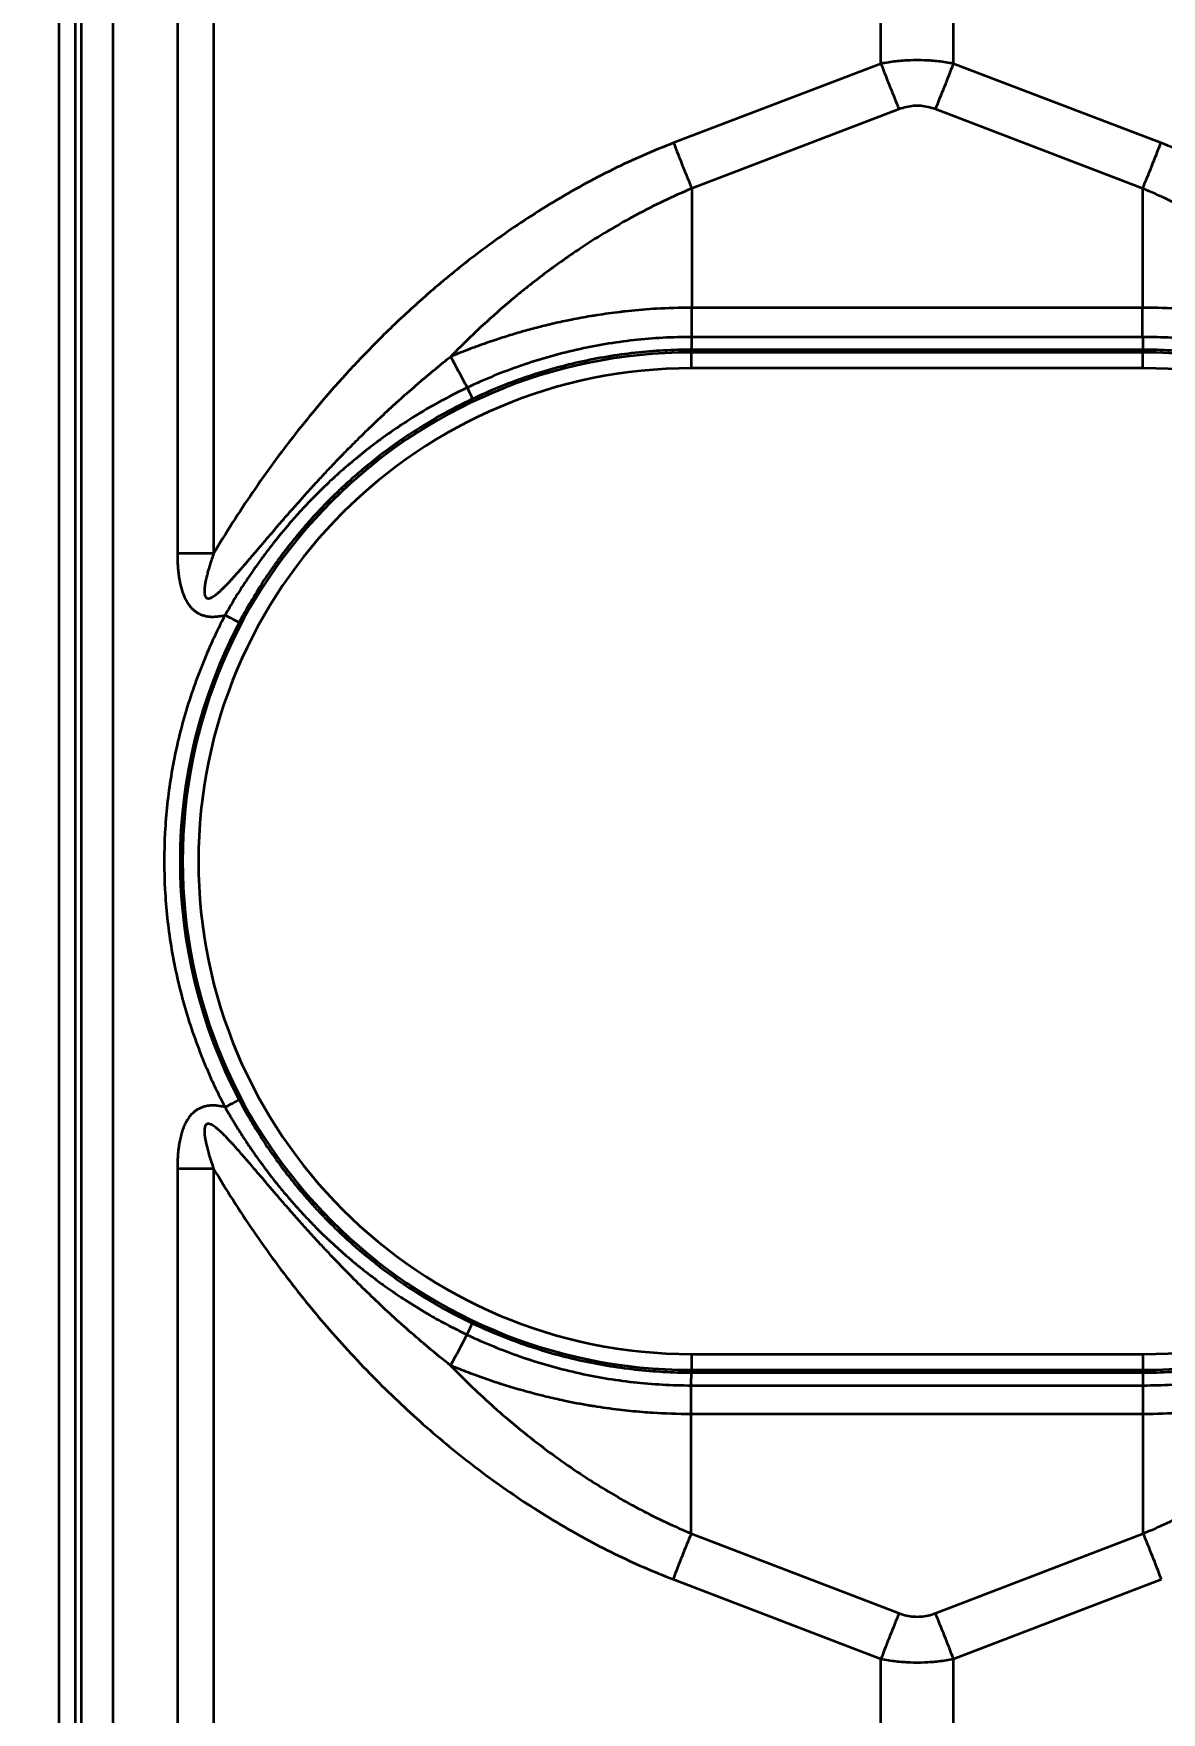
# Model space of a CAD drawing. Header units: millimetres. Extents: x 68 to 2000, y 100 to 2870.
# Drawn here: x 721.6 to 757.1, y 2401.9 to 2454.7 of the extents above; entities that cross this region are included whole.
import ezdxf

# ---------------------------------------------------------------- set-up
doc = ezdxf.new("R2010")
doc.units = ezdxf.units.MM
doc.header["$LTSCALE"] = 10
doc.layers.add('Bemaßung (ISO)', color=7, linetype='Continuous', lineweight=25)
doc.layers.add('Sichtbar schmal (ISO)', color=7, linetype='Continuous', lineweight=35)
doc.styles.add('Notiztext (DIN)', font='verdana.ttf')
doc.dimstyles.new('Standard (DIN)', dxfattribs={"dimscale": 10, "dimtxt": 2.5, "dimasz": 2.5, "dimexe": 2, "dimexo": 4, "dimgap": 0.5, "dimtad": 1, "dimdec": 1, "dimrnd": 1e-08, "dimtxsty": 'Notiztext (DIN)', "dimcen": 0.09, "dimclrd": 256, "dimclre": 256, "dimclrt": 256, "dimadec": 0, "dimazin": 2, "dimtfac": 1, "dimtmove": 0, "dimatfit": 3, "dimfxl": 0, "dimtolj": 1, "dimtzin": 0, "dimlwd": -1, "dimlwe": -1, "dimarcsym": 0})

# ---------------------------------------------------------------- blocks, each defined once
blk = doc.blocks.new('*D76')
at = {"layer": 'Bemaßung (ISO)', "transparency": 16777216}
for p, q in [((649.279, 2573.67), (484.32, 2573.67)), ((504.32, 2548.67), (504.32, 2098.672)), ((684.32, 2073.672), (484.32, 2073.672))]:
    blk.add_line(p, q, dxfattribs=at)
for points in [[(500.153, 2548.67), (508.487, 2548.67), (504.32, 2573.67)], [(500.153, 2098.672), (508.487, 2098.672), (504.32, 2073.672)]]:
    blk.add_solid(points, dxfattribs=at)
at = {"layer": 'Defpoints', "color": 0, "transparency": 16777216}
for p in [(689.279, 2573.67), (504.32, 2073.672), (724.32, 2073.672)]:
    blk.add_point(p, dxfattribs=at)
at = {"layer": 'Bemaßung (ISO)', "transparency": 16777216, "insert": (473.296, 2293.583), "char_height": 25, "attachment_point": 1, "rotation": 90, "style": 'Notiztext (DIN)'}
blk.add_mtext('\\A1;500', dxfattribs=at)
blk = doc.blocks.new('*D78')
at = {"layer": 'Bemaßung (ISO)', "transparency": 16777216}
for p, q in [((684.438, 2473.661), (577.204, 2473.661)), ((597.204, 1698.679), (597.204, 2448.661)), ((684.438, 1673.679), (577.204, 1673.679))]:
    blk.add_line(p, q, dxfattribs=at)
for points in [[(593.038, 2448.661), (601.371, 2448.661), (597.204, 2473.661)], [(593.038, 1698.679), (601.371, 1698.679), (597.204, 1673.679)]]:
    blk.add_solid(points, dxfattribs=at)
at = {"layer": 'Defpoints', "color": 0, "transparency": 16777216}
for p in [(597.204, 2473.661), (724.438, 2473.661), (724.438, 1673.679)]:
    blk.add_point(p, dxfattribs=at)
at = {"layer": 'Bemaßung (ISO)', "transparency": 16777216, "insert": (566.063, 2043.037), "char_height": 25, "attachment_point": 1, "rotation": 90, "style": 'Notiztext (DIN)'}
blk.add_mtext('\\A1;800', dxfattribs=at)

msp = doc.modelspace()

# ---------------------------------------------------------------- linework, layer by layer
at = {"layer": 'Sichtbar schmal (ISO)'}
for p, q in [((726.157, 2471.979), (726.157, 2438.349)), ((727.298, 2471.98), (727.298, 2438.349)), ((748.288, 2453.764), (748.288, 2472.022)), ((750.571, 2453.764), (750.571, 2472.022)), ((722.438, 1675.678), (722.438, 2471.662)), ((722.938, 2471.662), (722.938, 1675.678)), ((723.126, 2471.474), (723.153, 2171.286)), ((724.126, 2471.479), (724.153, 2171.292)), ((748.288, 2453.764), (741.768, 2451.271)), ((757.09, 2451.271), (750.571, 2453.764)), ((748.859, 2452.328), (742.339, 2449.836)), ((756.52, 2449.836), (750, 2452.328)), ((742.339, 2449.836), (742.339, 2446.083)), ((756.52, 2449.836), (756.52, 2446.083)), ((742.339, 2445.162), (742.339, 2446.083)), ((756.52, 2446.083), (742.339, 2446.083)), ((756.52, 2445.162), (756.52, 2446.083)), ((756.52, 2445.162), (742.339, 2445.162)), ((742.329, 2444.678), (742.329, 2444.762)), ((756.529, 2444.762), (742.329, 2444.762)), ((756.529, 2444.678), (742.329, 2444.678)), ((742.329, 2444.179), (742.329, 2444.678)), ((756.529, 2444.678), (756.529, 2444.762)), ((756.529, 2444.179), (756.529, 2444.678)), ((756.529, 2444.179), (742.329, 2444.179)), ((726.157, 2418.994), (726.157, 2203.349)), ((727.298, 2418.994), (727.298, 2203.349)), ((742.329, 2413.161), (756.529, 2413.161)), ((742.329, 2413.161), (742.329, 2412.661)), ((756.529, 2413.161), (756.529, 2412.661)), ((742.329, 2412.661), (756.529, 2412.661)), ((742.329, 2412.661), (742.329, 2412.58)), ((742.329, 2412.58), (756.529, 2412.58)), ((756.529, 2412.58), (756.529, 2412.661)), ((742.32, 2412.176), (756.539, 2412.176)), ((742.32, 2411.271), (742.32, 2412.176)), ((756.539, 2411.271), (756.539, 2412.176)), ((756.539, 2411.271), (742.32, 2411.271)), ((742.32, 2407.514), (742.32, 2411.271)), ((756.539, 2407.514), (756.539, 2411.271)), ((742.32, 2407.514), (748.859, 2405.006)), ((750, 2405.006), (756.539, 2407.514)), ((741.749, 2406.076), (748.288, 2403.569)), ((750.571, 2403.569), (757.11, 2406.076)), ((748.288, 2218.764), (748.288, 2403.569)), ((750.571, 2218.764), (750.571, 2403.569))]:
    msp.add_line(p, q, dxfattribs=at)
for centre, radius, start, end in [((742.329, 2428.67), 16.009, 90, 270), ((756.529, 2428.67), 16.009, 270, 90), ((742.329, 2428.67), 15.509, 90, 270), ((756.529, 2428.67), 15.509, 270, 90)]:
    msp.add_arc(centre, radius, start, end, dxfattribs=at)
for centre, major_axis, ratio, start_param, end_param in [((748.859, 2453.79), (1.785, -4.67), 0.108522, 4.67649, 4.988987), ((750, 2453.79), (-1.785, -4.67), 0.108522, 1.294198, 1.606695), ((742.339, 2451.297), (1.785, -4.67), 0.108522, 4.67649, 4.988987), ((756.52, 2451.297), (-1.785, -4.67), 0.108522, 1.294199, 1.606695), ((742.335, 2445.262), (-0.005, -0.5), 0.011389, 0.017589, 1.369138), ((736.283, 2441.657), (4.738, -8.806), 0.002481, 1.788637, 1.903742), ((735.23, 2443.667), (0.214, -0.452), 0.008952, 0.017454, 1.353122), ((726.157, 2438.297), (-10, 0), 0.005236, 4.598022, 4.712389), ((727.661, 2436.416), (0.442, -0.233), 0.004634, 4.714827, 6.265732), ((742.33, 2428.671), (-16.088, 0), 0.999985, 5.797426, 6.768527), ((727.658, 2420.933), (0.442, 0.233), 0.004629, 4.709944, 6.265732), ((726.157, 2418.942), (-10, 0), 0.005236, 4.598026, 4.712394), ((736.276, 2415.592), (4.733, 8.809), 0.002478, 1.780276, 1.894425), ((735.22, 2413.68), (0.214, 0.452), 0.013185, 4.921474, 6.26573), ((756.535, 2412.08), (-0.005, 0.5), 0.011284, 4.905411, 6.265598), ((742.32, 2406.102), (1.79, 4.668), 0.104799, 1.304034, 1.616531), ((756.539, 2406.102), (-1.79, 4.668), 0.104799, 4.666655, 4.979151), ((748.859, 2403.595), (1.79, 4.668), 0.104798, 1.304034, 1.616531), ((750, 2403.595), (-1.79, 4.668), 0.104799, 4.666655, 4.979151)]:
    msp.add_ellipse(centre, major_axis=major_axis, ratio=ratio, start_param=start_param, end_param=end_param, dxfattribs=at)
for points, knots in [([(750.571, 2453.764), (750.415, 2453.793), (750.26, 2453.817), (750.107, 2453.834), (749.955, 2453.851), (749.804, 2453.862), (749.654, 2453.868), (749.504, 2453.874), (749.354, 2453.874), (749.204, 2453.868), (749.054, 2453.862), (748.904, 2453.851), (748.751, 2453.834), (748.599, 2453.817), (748.444, 2453.793), (748.288, 2453.764)], [0.000001, 0.000001, 0.000001, 0.000001, 0.2, 0.2, 0.2, 0.4, 0.4, 0.4, 0.6, 0.6, 0.6, 0.8, 0.8, 0.8, 1, 1, 1, 1]), ([(750, 2452.328), (749.922, 2452.358), (749.767, 2452.405), (749.541, 2452.438), (749.317, 2452.438), (749.091, 2452.404), (748.937, 2452.358), (748.859, 2452.328)], [0.0000019, 0.0000019, 0.0000019, 0.0000019, 0.2, 0.4, 0.6, 0.8, 1, 1, 1, 1]), ([(741.768, 2451.271), (741.126, 2451.026), (739.859, 2450.473), (737.934, 2449.414), (736.211, 2448.268), (734.735, 2447.129), (733.468, 2446.027), (732.372, 2444.969), (731.421, 2443.965), (730.592, 2443.014), (729.853, 2442.103), (729.171, 2441.202), (728.519, 2440.279), (727.891, 2439.326), (727.492, 2438.677), (727.298, 2438.349)], [0, 0, 0, 0, 0.0769231, 0.1538462, 0.2307692, 0.3076923, 0.3846154, 0.4615385, 0.5384615, 0.6153846, 0.6923077, 0.7692308, 0.8461538, 0.9230769, 0.9999999, 0.9999999, 0.9999999, 0.9999999]), ([(742.339, 2449.836), (741.744, 2449.588), (741.154, 2449.307), (740.562, 2448.988), (740.499, 2448.953), (740.435, 2448.919), (740.371, 2448.884), (739.843, 2448.592), (739.317, 2448.272), (738.817, 2447.94), (738.696, 2447.859), (738.576, 2447.778), (738.458, 2447.696), (738.031, 2447.401), (737.625, 2447.098), (737.243, 2446.797), (737.084, 2446.671), (736.928, 2446.545), (736.777, 2446.42), (736.467, 2446.162), (736.174, 2445.907), (735.897, 2445.653), (735.717, 2445.49), (735.544, 2445.327), (735.377, 2445.166), (735.159, 2444.956), (734.952, 2444.749), (734.755, 2444.546)], [0, 0, 0, 0, 0.2, 0.2, 0.2, 0.2215193, 0.2215193, 0.2215193, 0.4, 0.4, 0.4, 0.4433487, 0.4433487, 0.4433487, 0.6, 0.6, 0.6, 0.6656176, 0.6656176, 0.6656176, 0.8, 0.8, 0.8, 0.8867383, 0.8867383, 0.8867383, 0.9999968, 0.9999968, 0.9999968, 0.9999968]), ([(764.104, 2444.546), (764.07, 2444.581), (764.036, 2444.616), (764.002, 2444.651), (763.634, 2445.026), (763.242, 2445.403), (762.824, 2445.778), (762.681, 2445.907), (762.535, 2446.035), (762.386, 2446.162), (762.06, 2446.442), (761.72, 2446.719), (761.369, 2446.989), (761.092, 2447.203), (760.808, 2447.412), (760.519, 2447.614), (760.276, 2447.785), (760.029, 2447.95), (759.78, 2448.111), (759.359, 2448.382), (758.932, 2448.638), (758.507, 2448.873), (758.382, 2448.942), (758.258, 2449.009), (758.134, 2449.074), (757.588, 2449.363), (757.05, 2449.614), (756.52, 2449.836)], [0.0000012, 0.0000012, 0.0000012, 0.0000012, 0.0169782, 0.0169782, 0.0169782, 0.2, 0.2, 0.2, 0.2626292, 0.2626292, 0.2626292, 0.4, 0.4, 0.4, 0.5086743, 0.5086743, 0.5086743, 0.6, 0.6, 0.6, 0.7546445, 0.7546445, 0.7546445, 0.8, 0.8, 0.8, 1, 1, 1, 1]), ([(742.339, 2446.083), (741.947, 2446.083), (741.576, 2446.071), (741.228, 2446.051), (741.195, 2446.049), (741.163, 2446.047), (741.131, 2446.045), (740.815, 2446.025), (740.52, 2445.998), (740.24, 2445.968), (740.187, 2445.962), (740.134, 2445.956), (740.082, 2445.949), (739.829, 2445.92), (739.589, 2445.886), (739.359, 2445.85), (739.292, 2445.84), (739.227, 2445.829), (739.161, 2445.818), (738.953, 2445.783), (738.753, 2445.746), (738.56, 2445.708), (738.486, 2445.693), (738.412, 2445.678), (738.339, 2445.662), (738.16, 2445.624), (737.986, 2445.585), (737.816, 2445.544), (737.738, 2445.525), (737.66, 2445.506), (737.584, 2445.487), (737.422, 2445.446), (737.262, 2445.403), (737.104, 2445.359), (737.025, 2445.337), (736.945, 2445.314), (736.865, 2445.291), (736.705, 2445.243), (736.545, 2445.194), (736.385, 2445.143), (736.309, 2445.119), (736.233, 2445.094), (736.157, 2445.069), (735.975, 2445.008), (735.794, 2444.945), (735.613, 2444.879), (735.559, 2444.86), (735.506, 2444.84), (735.452, 2444.82), (735.218, 2444.733), (734.986, 2444.641), (734.755, 2444.546)], [0, 0, 0, 0, 0.1015833, 0.1015833, 0.1015833, 0.1111111, 0.1111111, 0.1111111, 0.2043934, 0.2043934, 0.2043934, 0.2222222, 0.2222222, 0.2222222, 0.3082729, 0.3082729, 0.3082729, 0.3333333, 0.3333333, 0.3333333, 0.4134472, 0.4134472, 0.4134472, 0.4444444, 0.4444444, 0.4444444, 0.5205641, 0.5205641, 0.5205641, 0.5555556, 0.5555556, 0.5555556, 0.6293851, 0.6293851, 0.6293851, 0.6666667, 0.6666667, 0.6666667, 0.7419637, 0.7419637, 0.7419637, 0.7777778, 0.7777778, 0.7777778, 0.8634389, 0.8634389, 0.8634389, 0.8888889, 0.8888889, 0.8888889, 0.9999964, 0.9999964, 0.9999964, 0.9999964]), ([(764.104, 2444.546), (764.04, 2444.572), (763.977, 2444.598), (763.913, 2444.624), (763.746, 2444.691), (763.577, 2444.756), (763.408, 2444.819), (763.175, 2444.907), (762.94, 2444.989), (762.705, 2445.068), (762.643, 2445.089), (762.58, 2445.109), (762.518, 2445.129), (762.345, 2445.185), (762.172, 2445.238), (761.998, 2445.289), (761.761, 2445.359), (761.524, 2445.424), (761.281, 2445.485), (761.21, 2445.503), (761.14, 2445.521), (761.068, 2445.538), (760.892, 2445.58), (760.711, 2445.622), (760.525, 2445.661), (760.264, 2445.716), (759.991, 2445.769), (759.702, 2445.817), (759.661, 2445.824), (759.62, 2445.831), (759.578, 2445.838), (759.326, 2445.878), (759.061, 2445.916), (758.78, 2445.949), (758.552, 2445.976), (758.312, 2446), (758.06, 2446.021), (757.952, 2446.029), (757.842, 2446.037), (757.73, 2446.045), (757.354, 2446.068), (756.949, 2446.083), (756.52, 2446.083)], [0.0000016, 0.0000016, 0.0000016, 0.0000016, 0.0305724, 0.0305724, 0.0305724, 0.1111111, 0.1111111, 0.1111111, 0.2222222, 0.2222222, 0.2222222, 0.2516769, 0.2516769, 0.2516769, 0.3333333, 0.3333333, 0.3333333, 0.4444444, 0.4444444, 0.4444444, 0.4764553, 0.4764553, 0.4764553, 0.5555556, 0.5555556, 0.5555556, 0.6666667, 0.6666667, 0.6666667, 0.6824604, 0.6824604, 0.6824604, 0.7777778, 0.7777778, 0.7777778, 0.8556233, 0.8556233, 0.8556233, 0.8888889, 0.8888889, 0.8888889, 1, 1, 1, 1]), ([(742.339, 2445.162), (741.732, 2445.162), (741.125, 2445.129), (740.521, 2445.062), (739.916, 2444.995), (739.313, 2444.894), (738.719, 2444.76), (738.715, 2444.759), (738.712, 2444.759), (738.708, 2444.758), (738.118, 2444.624), (737.536, 2444.458), (736.965, 2444.261), (736.961, 2444.259), (736.956, 2444.258), (736.952, 2444.257), (736.382, 2444.059), (735.824, 2443.83), (735.28, 2443.572)], [0, 0, 0, 0, 0.25, 0.25, 0.25, 0.5, 0.5, 0.5, 0.501481, 0.501481, 0.501481, 0.75, 0.75, 0.75, 0.751836, 0.751836, 0.751836, 1, 1, 1, 1]), ([(763.579, 2443.572), (763.034, 2443.831), (762.474, 2444.06), (761.903, 2444.258), (761.327, 2444.457), (760.74, 2444.625), (760.145, 2444.759), (759.549, 2444.894), (758.945, 2444.995), (758.339, 2445.062), (757.734, 2445.129), (757.127, 2445.162), (756.52, 2445.162)], [0, 0, 0, 0, 0.248767, 0.248767, 0.248767, 0.499446, 0.499446, 0.499446, 0.749957, 0.749957, 0.749957, 1, 1, 1, 1]), ([(756.52, 2445.162), (756.52, 2445.118), (756.521, 2445.075), (756.522, 2445.035), (756.522, 2444.995), (756.523, 2444.957), (756.524, 2444.924), (756.524, 2444.906), (756.524, 2444.89), (756.525, 2444.874), (756.525, 2444.861), (756.525, 2444.849), (756.526, 2444.838), (756.526, 2444.814), (756.527, 2444.796), (756.528, 2444.783), (756.528, 2444.77), (756.529, 2444.763), (756.529, 2444.762)], [0, 0, 0, 0, 0.2, 0.2, 0.2, 0.4, 0.4, 0.4, 0.507718, 0.507718, 0.507718, 0.6, 0.6, 0.6, 0.8, 0.8, 0.8, 1, 1, 1, 1]), ([(727.298, 2438.349), (727.275, 2438.284), (727.253, 2438.221), (727.234, 2438.161), (727.214, 2438.101), (727.195, 2438.044), (727.178, 2437.989), (727.161, 2437.934), (727.146, 2437.881), (727.131, 2437.83), (727.117, 2437.779), (727.104, 2437.73), (727.092, 2437.684), (727.091, 2437.68), (727.09, 2437.677), (727.089, 2437.673), (727.079, 2437.63), (727.069, 2437.59), (727.061, 2437.551), (727.06, 2437.547), (727.059, 2437.543), (727.058, 2437.538), (727.05, 2437.501), (727.043, 2437.465), (727.036, 2437.43), (727.036, 2437.426), (727.035, 2437.421), (727.034, 2437.417), (727.028, 2437.384), (727.023, 2437.352), (727.02, 2437.322), (727.019, 2437.317), (727.018, 2437.313), (727.018, 2437.308), (727.014, 2437.279), (727.012, 2437.252), (727.01, 2437.226), (727.01, 2437.222), (727.01, 2437.217), (727.009, 2437.213), (727.008, 2437.188), (727.008, 2437.165), (727.008, 2437.144), (727.008, 2437.14), (727.009, 2437.135), (727.009, 2437.131), (727.01, 2437.111), (727.011, 2437.093), (727.014, 2437.076), (727.015, 2437.072), (727.015, 2437.068), (727.016, 2437.064), (727.019, 2437.048), (727.022, 2437.034), (727.027, 2437.022), (727.028, 2437.019), (727.029, 2437.015), (727.031, 2437.012), (727.035, 2437.001), (727.04, 2436.991), (727.046, 2436.982), (727.054, 2436.971), (727.063, 2436.962), (727.073, 2436.955), (727.083, 2436.948), (727.094, 2436.944), (727.108, 2436.941), (727.111, 2436.94), (727.115, 2436.94), (727.119, 2436.939), (727.129, 2436.939), (727.141, 2436.939), (727.153, 2436.941), (727.158, 2436.942), (727.164, 2436.943), (727.169, 2436.944), (727.182, 2436.947), (727.196, 2436.952), (727.211, 2436.959), (727.218, 2436.961), (727.225, 2436.965), (727.232, 2436.968), (727.248, 2436.976), (727.265, 2436.985), (727.282, 2436.996), (727.291, 2437.001), (727.3, 2437.007), (727.309, 2437.013), (727.327, 2437.025), (727.346, 2437.039), (727.366, 2437.054), (727.377, 2437.063), (727.388, 2437.071), (727.399, 2437.08), (727.419, 2437.097), (727.44, 2437.114), (727.462, 2437.133), (727.475, 2437.144), (727.487, 2437.156), (727.501, 2437.168), (727.522, 2437.187), (727.545, 2437.208), (727.567, 2437.23), (727.582, 2437.244), (727.596, 2437.258), (727.611, 2437.273), (727.634, 2437.295), (727.657, 2437.319), (727.681, 2437.343), (727.697, 2437.36), (727.714, 2437.377), (727.731, 2437.394), (727.755, 2437.419), (727.779, 2437.445), (727.804, 2437.471), (727.822, 2437.491), (727.841, 2437.511), (727.86, 2437.532), (727.885, 2437.559), (727.91, 2437.587), (727.936, 2437.615), (727.957, 2437.638), (727.978, 2437.662), (728, 2437.686), (728.026, 2437.715), (728.052, 2437.745), (728.08, 2437.776), (728.103, 2437.803), (728.127, 2437.831), (728.152, 2437.859), (728.18, 2437.89), (728.208, 2437.922), (728.236, 2437.956), (728.263, 2437.987), (728.291, 2438.019), (728.319, 2438.051), (728.348, 2438.085), (728.378, 2438.119), (728.408, 2438.154), (728.439, 2438.19), (728.47, 2438.227), (728.502, 2438.265), (728.533, 2438.3), (728.564, 2438.337), (728.596, 2438.374), (728.631, 2438.415), (728.667, 2438.457), (728.703, 2438.501), (728.736, 2438.538), (728.769, 2438.577), (728.802, 2438.617), (728.842, 2438.664), (728.883, 2438.712), (728.925, 2438.761), (728.959, 2438.801), (728.994, 2438.842), (729.03, 2438.884), (729.075, 2438.937), (729.122, 2438.992), (729.171, 2439.048), (729.207, 2439.09), (729.244, 2439.133), (729.281, 2439.177), (729.334, 2439.238), (729.388, 2439.3), (729.443, 2439.365), (729.482, 2439.409), (729.521, 2439.454), (729.56, 2439.5), (729.62, 2439.569), (729.682, 2439.639), (729.746, 2439.712), (729.786, 2439.758), (729.828, 2439.805), (729.869, 2439.852), (729.938, 2439.93), (730.008, 2440.009), (730.081, 2440.09), (730.124, 2440.138), (730.167, 2440.186), (730.21, 2440.235), (730.288, 2440.321), (730.368, 2440.409), (730.451, 2440.5), (730.495, 2440.548), (730.54, 2440.597), (730.586, 2440.647), (730.674, 2440.743), (730.766, 2440.841), (730.86, 2440.942), (730.907, 2440.991), (730.954, 2441.041), (731.002, 2441.092), (731.103, 2441.198), (731.208, 2441.308), (731.317, 2441.42), (731.366, 2441.471), (731.416, 2441.522), (731.466, 2441.574), (731.583, 2441.692), (731.704, 2441.815), (731.831, 2441.941), (731.882, 2441.992), (731.935, 2442.044), (731.988, 2442.096), (732.123, 2442.229), (732.264, 2442.366), (732.412, 2442.506), (732.467, 2442.558), (732.522, 2442.611), (732.579, 2442.664), (732.736, 2442.812), (732.9, 2442.964), (733.073, 2443.12), (733.131, 2443.172), (733.189, 2443.225), (733.248, 2443.278), (733.432, 2443.441), (733.624, 2443.609), (733.818, 2443.775), (733.876, 2443.824), (733.934, 2443.874), (733.992, 2443.922), (734.193, 2444.092), (734.394, 2444.257), (734.598, 2444.421), (734.65, 2444.463), (734.702, 2444.504), (734.755, 2444.546)], [0, 0, 0, 0, 0.02439, 0.02439, 0.02439, 0.04878, 0.04878, 0.04878, 0.073171, 0.073171, 0.073171, 0.097561, 0.097561, 0.097561, 0.099489, 0.099489, 0.099489, 0.121951, 0.121951, 0.121951, 0.124362, 0.124362, 0.124362, 0.146341, 0.146341, 0.146341, 0.149233, 0.149233, 0.149233, 0.170732, 0.170732, 0.170732, 0.174103, 0.174103, 0.174103, 0.195122, 0.195122, 0.195122, 0.198974, 0.198974, 0.198974, 0.219512, 0.219512, 0.219512, 0.22385, 0.22385, 0.22385, 0.243902, 0.243902, 0.243902, 0.248727, 0.248727, 0.248727, 0.268293, 0.268293, 0.268293, 0.273611, 0.273611, 0.273611, 0.292683, 0.292683, 0.292683, 0.317073, 0.317073, 0.317073, 0.341463, 0.341463, 0.341463, 0.348211, 0.348211, 0.348211, 0.365854, 0.365854, 0.365854, 0.373082, 0.373082, 0.373082, 0.390244, 0.390244, 0.390244, 0.397954, 0.397954, 0.397954, 0.414634, 0.414634, 0.414634, 0.422809, 0.422809, 0.422809, 0.439024, 0.439024, 0.439024, 0.447691, 0.447691, 0.447691, 0.463415, 0.463415, 0.463415, 0.47257, 0.47257, 0.47257, 0.487805, 0.487805, 0.487805, 0.497444, 0.497444, 0.497444, 0.512195, 0.512195, 0.512195, 0.522316, 0.522316, 0.522316, 0.536585, 0.536585, 0.536585, 0.547184, 0.547184, 0.547184, 0.560976, 0.560976, 0.560976, 0.572055, 0.572055, 0.572055, 0.585366, 0.585366, 0.585366, 0.596926, 0.596926, 0.596926, 0.609756, 0.609756, 0.609756, 0.621798, 0.621798, 0.621798, 0.634146, 0.634146, 0.634146, 0.646671, 0.646671, 0.646671, 0.658537, 0.658537, 0.658537, 0.671543, 0.671543, 0.671543, 0.682927, 0.682927, 0.682927, 0.696413, 0.696413, 0.696413, 0.707317, 0.707317, 0.707317, 0.721283, 0.721283, 0.721283, 0.731707, 0.731707, 0.731707, 0.746154, 0.746154, 0.746154, 0.756098, 0.756098, 0.756098, 0.771029, 0.771029, 0.771029, 0.780488, 0.780488, 0.780488, 0.795905, 0.795905, 0.795905, 0.804878, 0.804878, 0.804878, 0.820774, 0.820774, 0.820774, 0.829268, 0.829268, 0.829268, 0.845642, 0.845642, 0.845642, 0.853659, 0.853659, 0.853659, 0.870513, 0.870513, 0.870513, 0.878049, 0.878049, 0.878049, 0.895386, 0.895386, 0.895386, 0.902439, 0.902439, 0.902439, 0.920251, 0.920251, 0.920251, 0.926829, 0.926829, 0.926829, 0.945121, 0.945121, 0.945121, 0.95122, 0.95122, 0.95122, 0.970017, 0.970017, 0.970017, 0.97561, 0.97561, 0.97561, 0.995016, 0.995016, 0.995016, 1, 1, 1, 1]), ([(742.329, 2444.762), (741.738, 2444.762), (741.146, 2444.73), (740.557, 2444.664), (739.967, 2444.599), (739.379, 2444.501), (738.8, 2444.371), (738.221, 2444.24), (737.649, 2444.078), (737.089, 2443.885), (736.528, 2443.692), (735.979, 2443.469), (735.444, 2443.215)], [0, 0, 0, 0, 0.25, 0.25, 0.25, 0.5, 0.5, 0.5, 0.75, 0.75, 0.75, 1, 1, 1, 1]), ([(763.415, 2443.215), (762.882, 2443.468), (762.335, 2443.691), (761.777, 2443.883), (761.214, 2444.077), (760.641, 2444.24), (760.06, 2444.37), (759.48, 2444.501), (758.892, 2444.599), (758.303, 2444.664), (757.713, 2444.73), (757.121, 2444.762), (756.529, 2444.762)], [0, 0, 0, 0, 0.2490962, 0.2490962, 0.2490962, 0.5, 0.5, 0.5, 0.75, 0.75, 0.75, 1, 1, 1, 1]), ([(735.28, 2443.572), (734.895, 2443.388), (734.535, 2443.199), (734.201, 2443.01), (734.175, 2442.994), (734.148, 2442.979), (734.121, 2442.964), (733.818, 2442.79), (733.536, 2442.615), (733.272, 2442.442), (733.226, 2442.412), (733.181, 2442.382), (733.136, 2442.352), (732.899, 2442.193), (732.677, 2442.036), (732.468, 2441.881), (732.409, 2441.837), (732.35, 2441.793), (732.293, 2441.75), (732.109, 2441.609), (731.935, 2441.471), (731.769, 2441.334), (731.702, 2441.279), (731.635, 2441.223), (731.571, 2441.168), (731.427, 2441.046), (731.291, 2440.926), (731.161, 2440.808), (731.088, 2440.742), (731.017, 2440.677), (730.948, 2440.612), (730.838, 2440.508), (730.732, 2440.406), (730.63, 2440.305), (730.555, 2440.231), (730.482, 2440.157), (730.411, 2440.085), (730.326, 2439.998), (730.244, 2439.912), (730.165, 2439.828), (730.089, 2439.746), (730.015, 2439.666), (729.944, 2439.588), (729.879, 2439.516), (729.817, 2439.446), (729.756, 2439.376), (729.681, 2439.29), (729.608, 2439.204), (729.538, 2439.121), (729.489, 2439.063), (729.442, 2439.007), (729.396, 2438.951), (729.322, 2438.86), (729.251, 2438.771), (729.182, 2438.684), (729.147, 2438.639), (729.112, 2438.595), (729.078, 2438.551), (729.006, 2438.457), (728.937, 2438.366), (728.871, 2438.276), (728.846, 2438.243), (728.821, 2438.209), (728.797, 2438.176), (728.727, 2438.08), (728.661, 2437.987), (728.597, 2437.897), (728.58, 2437.873), (728.564, 2437.849), (728.548, 2437.826), (728.481, 2437.729), (728.417, 2437.636), (728.356, 2437.545), (728.346, 2437.53), (728.337, 2437.515), (728.327, 2437.501), (728.263, 2437.404), (728.202, 2437.311), (728.145, 2437.221), (728.141, 2437.214), (728.137, 2437.208), (728.133, 2437.202), (728.072, 2437.105), (728.014, 2437.012), (727.96, 2436.924), (727.903, 2436.83), (727.85, 2436.741), (727.8, 2436.657), (727.75, 2436.571), (727.704, 2436.49), (727.661, 2436.413)], [0, 0, 0, 0, 0.057856, 0.057856, 0.057856, 0.0625, 0.0625, 0.0625, 0.1157192, 0.1157192, 0.1157192, 0.125, 0.125, 0.125, 0.1737313, 0.1737313, 0.1737313, 0.1875, 0.1875, 0.1875, 0.2318592, 0.2318592, 0.2318592, 0.25, 0.25, 0.25, 0.2900943, 0.2900943, 0.2900943, 0.3125, 0.3125, 0.3125, 0.3484216, 0.3484216, 0.3484216, 0.375, 0.375, 0.375, 0.4068351, 0.4068351, 0.4068351, 0.4375, 0.4375, 0.4375, 0.4653206, 0.4653206, 0.4653206, 0.5, 0.5, 0.5, 0.5238699, 0.5238699, 0.5238699, 0.5625, 0.5625, 0.5625, 0.5824741, 0.5824741, 0.5824741, 0.625, 0.625, 0.625, 0.6410912, 0.6410912, 0.6410912, 0.6875, 0.6875, 0.6875, 0.6996435, 0.6996435, 0.6996435, 0.75, 0.75, 0.75, 0.758167, 0.758167, 0.758167, 0.8125, 0.8125, 0.8125, 0.816255, 0.816255, 0.816255, 0.875, 0.875, 0.875, 0.9372516, 0.9372516, 0.9372516, 0.9999999, 0.9999999, 0.9999999, 0.9999999]), ([(735.444, 2443.215), (735.069, 2443.038), (734.719, 2442.854), (734.394, 2442.67), (734.368, 2442.656), (734.342, 2442.641), (734.316, 2442.626), (734.021, 2442.456), (733.747, 2442.287), (733.491, 2442.118), (733.446, 2442.089), (733.402, 2442.059), (733.358, 2442.03), (733.128, 2441.876), (732.913, 2441.722), (732.71, 2441.571), (732.652, 2441.528), (732.596, 2441.485), (732.54, 2441.443), (732.362, 2441.306), (732.193, 2441.17), (732.033, 2441.037), (731.967, 2440.982), (731.903, 2440.928), (731.841, 2440.874), (731.702, 2440.755), (731.571, 2440.638), (731.445, 2440.522), (731.375, 2440.457), (731.306, 2440.393), (731.24, 2440.33), (731.133, 2440.228), (731.03, 2440.128), (730.932, 2440.03), (730.86, 2439.957), (730.789, 2439.885), (730.721, 2439.813), (730.639, 2439.728), (730.561, 2439.644), (730.485, 2439.561), (730.411, 2439.481), (730.341, 2439.403), (730.272, 2439.326), (730.211, 2439.255), (730.15, 2439.186), (730.092, 2439.118), (730.02, 2439.033), (729.95, 2438.949), (729.883, 2438.867), (729.837, 2438.81), (729.792, 2438.755), (729.748, 2438.7), (729.677, 2438.61), (729.609, 2438.523), (729.543, 2438.437), (729.51, 2438.393), (729.477, 2438.349), (729.444, 2438.306), (729.375, 2438.214), (729.31, 2438.124), (729.247, 2438.036), (729.223, 2438.002), (729.2, 2437.969), (729.177, 2437.936), (729.11, 2437.842), (729.047, 2437.75), (728.987, 2437.661), (728.971, 2437.637), (728.956, 2437.614), (728.94, 2437.591), (728.877, 2437.495), (728.816, 2437.403), (728.759, 2437.313), (728.75, 2437.298), (728.741, 2437.284), (728.732, 2437.269), (728.671, 2437.173), (728.614, 2437.08), (728.56, 2436.991), (728.556, 2436.985), (728.552, 2436.978), (728.549, 2436.972), (728.491, 2436.876), (728.437, 2436.784), (728.386, 2436.695), (728.332, 2436.602), (728.282, 2436.512), (728.235, 2436.427), (728.188, 2436.342), (728.144, 2436.26), (728.103, 2436.182)], [0, 0, 0, 0, 0.0578564, 0.0578564, 0.0578564, 0.0625, 0.0625, 0.0625, 0.1157202, 0.1157202, 0.1157202, 0.125, 0.125, 0.125, 0.1737321, 0.1737321, 0.1737321, 0.1875, 0.1875, 0.1875, 0.2318602, 0.2318602, 0.2318602, 0.25, 0.25, 0.25, 0.2900953, 0.2900953, 0.2900953, 0.3125, 0.3125, 0.3125, 0.3484227, 0.3484227, 0.3484227, 0.375, 0.375, 0.375, 0.4068363, 0.4068363, 0.4068363, 0.4375, 0.4375, 0.4375, 0.4653217, 0.4653217, 0.4653217, 0.5, 0.5, 0.5, 0.5238712, 0.5238712, 0.5238712, 0.5625, 0.5625, 0.5625, 0.5824755, 0.5824755, 0.5824755, 0.625, 0.625, 0.625, 0.6410928, 0.6410928, 0.6410928, 0.6875, 0.6875, 0.6875, 0.6996451, 0.6996451, 0.6996451, 0.75, 0.75, 0.75, 0.7581687, 0.7581687, 0.7581687, 0.8125, 0.8125, 0.8125, 0.8162566, 0.8162566, 0.8162566, 0.875, 0.875, 0.875, 0.937252, 0.937252, 0.937252, 0.9999999, 0.9999999, 0.9999999, 0.9999999]), ([(728.1, 2421.166), (728.14, 2421.09), (728.184, 2421.009), (728.23, 2420.925), (728.232, 2420.921), (728.235, 2420.916), (728.237, 2420.912), (728.281, 2420.832), (728.328, 2420.748), (728.379, 2420.659), (728.385, 2420.648), (728.392, 2420.636), (728.399, 2420.625), (728.447, 2420.542), (728.498, 2420.455), (728.552, 2420.365), (728.564, 2420.345), (728.576, 2420.326), (728.588, 2420.306), (728.639, 2420.221), (728.693, 2420.134), (728.75, 2420.044), (728.769, 2420.015), (728.787, 2419.986), (728.806, 2419.957), (728.86, 2419.872), (728.917, 2419.786), (728.977, 2419.696), (729.004, 2419.657), (729.03, 2419.618), (729.058, 2419.578), (729.115, 2419.494), (729.174, 2419.409), (729.236, 2419.322), (729.272, 2419.271), (729.309, 2419.22), (729.347, 2419.168), (729.407, 2419.087), (729.468, 2419.004), (729.533, 2418.92), (729.581, 2418.857), (729.63, 2418.792), (729.681, 2418.727), (729.742, 2418.649), (729.806, 2418.57), (729.871, 2418.49), (729.935, 2418.412), (730, 2418.333), (730.068, 2418.253), (730.13, 2418.18), (730.194, 2418.106), (730.261, 2418.031), (730.343, 2417.937), (730.428, 2417.842), (730.518, 2417.745), (730.58, 2417.678), (730.643, 2417.611), (730.709, 2417.542), (730.815, 2417.431), (730.926, 2417.318), (731.043, 2417.203), (731.103, 2417.144), (731.164, 2417.085), (731.227, 2417.025), (731.363, 2416.895), (731.507, 2416.762), (731.659, 2416.627), (731.714, 2416.578), (731.771, 2416.529), (731.828, 2416.479), (732.002, 2416.329), (732.188, 2416.176), (732.385, 2416.021), (732.432, 2415.984), (732.48, 2415.947), (732.528, 2415.91), (732.75, 2415.739), (732.987, 2415.566), (733.242, 2415.391), (733.276, 2415.368), (733.311, 2415.344), (733.346, 2415.321), (733.625, 2415.133), (733.925, 2414.943), (734.252, 2414.754), (734.269, 2414.744), (734.287, 2414.734), (734.305, 2414.723), (734.652, 2414.524), (735.028, 2414.324), (735.434, 2414.132)], [0.0000001, 0.0000001, 0.0000001, 0.0000001, 0.0625, 0.0625, 0.0625, 0.0657478, 0.0657478, 0.0657478, 0.125, 0.125, 0.125, 0.1327347, 0.1327347, 0.1327347, 0.1875, 0.1875, 0.1875, 0.1994824, 0.1994824, 0.1994824, 0.25, 0.25, 0.25, 0.2662064, 0.2662064, 0.2662064, 0.3125, 0.3125, 0.3125, 0.3327976, 0.3327976, 0.3327976, 0.375, 0.375, 0.375, 0.3993692, 0.3993692, 0.3993692, 0.4375, 0.4375, 0.4375, 0.4659876, 0.4659876, 0.4659876, 0.5, 0.5, 0.5, 0.5326854, 0.5326854, 0.5326854, 0.5625, 0.5625, 0.5625, 0.599469, 0.599469, 0.599469, 0.625, 0.625, 0.625, 0.6663571, 0.6663571, 0.6663571, 0.6875, 0.6875, 0.6875, 0.7333594, 0.7333594, 0.7333594, 0.75, 0.75, 0.75, 0.8005114, 0.8005114, 0.8005114, 0.8125, 0.8125, 0.8125, 0.8676234, 0.8676234, 0.8676234, 0.875, 0.875, 0.875, 0.9342995, 0.9342995, 0.9342995, 0.9375, 0.9375, 0.9375, 1, 1, 1, 1]), ([(727.658, 2420.93), (727.695, 2420.864), (727.734, 2420.795), (727.776, 2420.722), (727.782, 2420.712), (727.789, 2420.701), (727.795, 2420.691), (727.825, 2420.639), (727.856, 2420.586), (727.889, 2420.532), (727.909, 2420.497), (727.931, 2420.462), (727.953, 2420.426), (727.969, 2420.399), (727.985, 2420.373), (728.002, 2420.345), (728.039, 2420.285), (728.078, 2420.222), (728.119, 2420.158), (728.125, 2420.149), (728.131, 2420.14), (728.136, 2420.13), (728.171, 2420.077), (728.206, 2420.022), (728.242, 2419.966), (728.276, 2419.914), (728.311, 2419.861), (728.347, 2419.807), (728.356, 2419.793), (728.365, 2419.779), (728.375, 2419.765), (728.421, 2419.696), (728.469, 2419.625), (728.519, 2419.553), (728.542, 2419.521), (728.564, 2419.488), (728.587, 2419.456), (728.617, 2419.413), (728.647, 2419.37), (728.679, 2419.326), (728.735, 2419.247), (728.794, 2419.166), (728.855, 2419.083), (728.918, 2418.998), (728.983, 2418.911), (729.051, 2418.822), (729.09, 2418.772), (729.13, 2418.72), (729.171, 2418.668), (729.204, 2418.626), (729.237, 2418.584), (729.271, 2418.542), (729.35, 2418.443), (729.433, 2418.342), (729.52, 2418.238), (729.609, 2418.132), (729.703, 2418.022), (729.801, 2417.91), (729.844, 2417.862), (729.887, 2417.813), (729.932, 2417.764), (729.993, 2417.695), (730.057, 2417.626), (730.123, 2417.555), (730.211, 2417.461), (730.302, 2417.364), (730.398, 2417.266), (730.429, 2417.234), (730.461, 2417.202), (730.493, 2417.169), (730.63, 2417.031), (730.774, 2416.89), (730.928, 2416.745), (730.93, 2416.743), (730.933, 2416.74), (730.935, 2416.738), (731.094, 2416.589), (731.261, 2416.437), (731.44, 2416.282), (731.479, 2416.249), (731.518, 2416.215), (731.557, 2416.181), (731.703, 2416.057), (731.855, 2415.931), (732.016, 2415.804), (732.102, 2415.736), (732.19, 2415.667), (732.28, 2415.598), (732.392, 2415.513), (732.507, 2415.427), (732.626, 2415.341), (732.784, 2415.227), (732.95, 2415.111), (733.123, 2414.995), (733.168, 2414.965), (733.213, 2414.934), (733.259, 2414.904), (733.469, 2414.766), (733.69, 2414.628), (733.924, 2414.489), (733.985, 2414.453), (734.047, 2414.417), (734.11, 2414.381), (734.277, 2414.285), (734.451, 2414.188), (734.631, 2414.093), (734.836, 2413.984), (735.049, 2413.877), (735.27, 2413.771)], [0, 0, 0, 0, 0.0546976, 0.0546976, 0.0546976, 0.0625, 0.0625, 0.0625, 0.1008578, 0.1008578, 0.1008578, 0.125, 0.125, 0.125, 0.1426904, 0.1426904, 0.1426904, 0.1818737, 0.1818737, 0.1818737, 0.1875, 0.1875, 0.1875, 0.2199265, 0.2199265, 0.2199265, 0.25, 0.25, 0.25, 0.257705, 0.257705, 0.257705, 0.2957225, 0.2957225, 0.2957225, 0.3125, 0.3125, 0.3125, 0.3343682, 0.3343682, 0.3343682, 0.3738828, 0.3738828, 0.3738828, 0.4143965, 0.4143965, 0.4143965, 0.4375, 0.4375, 0.4375, 0.4560435, 0.4560435, 0.4560435, 0.4989938, 0.4989938, 0.4989938, 0.543351, 0.543351, 0.543351, 0.5625, 0.5625, 0.5625, 0.5891602, 0.5891602, 0.5891602, 0.625, 0.625, 0.625, 0.6367129, 0.6367129, 0.6367129, 0.6866931, 0.6866931, 0.6866931, 0.6875, 0.6875, 0.6875, 0.7388766, 0.7388766, 0.7388766, 0.75, 0.75, 0.75, 0.7907392, 0.7907392, 0.7907392, 0.8125, 0.8125, 0.8125, 0.8393138, 0.8393138, 0.8393138, 0.875, 0.875, 0.875, 0.8842513, 0.8842513, 0.8842513, 0.9265033, 0.9265033, 0.9265033, 0.9375, 0.9375, 0.9375, 0.9667733, 0.9667733, 0.9667733, 0.9999998, 0.9999998, 0.9999998, 0.9999998]), ([(734.75, 2412.801), (734.516, 2412.987), (734.29, 2413.171), (734.071, 2413.354), (733.853, 2413.536), (733.643, 2413.717), (733.439, 2413.897), (733.235, 2414.076), (733.037, 2414.254), (732.843, 2414.433), (732.648, 2414.613), (732.456, 2414.794), (732.267, 2414.976), (732.078, 2415.157), (731.892, 2415.34), (731.71, 2415.523), (731.527, 2415.706), (731.349, 2415.889), (731.181, 2416.064), (731.116, 2416.132), (731.052, 2416.198), (730.99, 2416.264), (730.892, 2416.368), (730.797, 2416.469), (730.707, 2416.565), (730.56, 2416.723), (730.425, 2416.871), (730.299, 2417.01), (730.173, 2417.149), (730.056, 2417.28), (729.946, 2417.404), (729.836, 2417.528), (729.732, 2417.646), (729.634, 2417.758), (729.537, 2417.87), (729.444, 2417.977), (729.357, 2418.078), (729.3, 2418.143), (729.246, 2418.206), (729.194, 2418.268), (729.165, 2418.302), (729.136, 2418.335), (729.108, 2418.367), (729.03, 2418.459), (728.955, 2418.546), (728.884, 2418.629), (728.814, 2418.712), (728.746, 2418.792), (728.682, 2418.867), (728.618, 2418.942), (728.557, 2419.014), (728.498, 2419.082), (728.44, 2419.15), (728.384, 2419.215), (728.331, 2419.277), (728.278, 2419.339), (728.227, 2419.397), (728.179, 2419.453), (728.13, 2419.509), (728.083, 2419.562), (728.039, 2419.612), (727.994, 2419.663), (727.951, 2419.711), (727.909, 2419.756), (727.868, 2419.802), (727.828, 2419.845), (727.789, 2419.886), (727.75, 2419.928), (727.713, 2419.967), (727.677, 2420.003), (727.641, 2420.04), (727.606, 2420.075), (727.573, 2420.107), (727.539, 2420.139), (727.507, 2420.169), (727.476, 2420.196), (727.446, 2420.224), (727.416, 2420.249), (727.388, 2420.271), (727.381, 2420.277), (727.373, 2420.283), (727.365, 2420.289), (727.346, 2420.304), (727.327, 2420.317), (727.309, 2420.329), (727.283, 2420.346), (727.26, 2420.36), (727.238, 2420.371), (727.216, 2420.382), (727.196, 2420.39), (727.177, 2420.396), (727.159, 2420.401), (727.143, 2420.403), (727.128, 2420.403), (727.113, 2420.403), (727.101, 2420.4), (727.089, 2420.396), (727.078, 2420.391), (727.067, 2420.384), (727.058, 2420.375), (727.049, 2420.365), (727.041, 2420.353), (727.034, 2420.338), (727.027, 2420.322), (727.021, 2420.303), (727.017, 2420.281), (727.012, 2420.259), (727.01, 2420.234), (727.009, 2420.207), (727.008, 2420.179), (727.008, 2420.149), (727.01, 2420.116), (727.011, 2420.108), (727.011, 2420.101), (727.012, 2420.093), (727.014, 2420.067), (727.017, 2420.038), (727.021, 2420.007), (727.027, 2419.968), (727.034, 2419.927), (727.042, 2419.882), (727.051, 2419.837), (727.061, 2419.789), (727.073, 2419.739), (727.084, 2419.689), (727.098, 2419.636), (727.113, 2419.58), (727.128, 2419.524), (727.145, 2419.465), (727.163, 2419.403), (727.182, 2419.342), (727.202, 2419.277), (727.225, 2419.209), (727.247, 2419.14), (727.271, 2419.069), (727.298, 2418.994)], [0, 0, 0, 0, 0.0243902, 0.0243902, 0.0243902, 0.0487805, 0.0487805, 0.0487805, 0.0730564, 0.0730564, 0.0730564, 0.097561, 0.097561, 0.097561, 0.1219512, 0.1219512, 0.1219512, 0.1463415, 0.1463415, 0.1463415, 0.1557582, 0.1557582, 0.1557582, 0.1707317, 0.1707317, 0.1707317, 0.195122, 0.195122, 0.195122, 0.2195122, 0.2195122, 0.2195122, 0.2439024, 0.2439024, 0.2439024, 0.2682927, 0.2682927, 0.2682927, 0.2839975, 0.2839975, 0.2839975, 0.2926829, 0.2926829, 0.2926829, 0.3170732, 0.3170732, 0.3170732, 0.3414634, 0.3414634, 0.3414634, 0.3658537, 0.3658537, 0.3658537, 0.3902439, 0.3902439, 0.3902439, 0.4146341, 0.4146341, 0.4146341, 0.4390244, 0.4390244, 0.4390244, 0.4634146, 0.4634146, 0.4634146, 0.4878049, 0.4878049, 0.4878049, 0.5121951, 0.5121951, 0.5121951, 0.5365854, 0.5365854, 0.5365854, 0.5609756, 0.5609756, 0.5609756, 0.5853659, 0.5853659, 0.5853659, 0.592121, 0.592121, 0.592121, 0.6097561, 0.6097561, 0.6097561, 0.6341463, 0.6341463, 0.6341463, 0.6585366, 0.6585366, 0.6585366, 0.6829268, 0.6829268, 0.6829268, 0.7073171, 0.7073171, 0.7073171, 0.7317073, 0.7317073, 0.7317073, 0.7560976, 0.7560976, 0.7560976, 0.7804878, 0.7804878, 0.7804878, 0.804878, 0.804878, 0.804878, 0.8292683, 0.8292683, 0.8292683, 0.8346141, 0.8346141, 0.8346141, 0.8536585, 0.8536585, 0.8536585, 0.8780488, 0.8780488, 0.8780488, 0.902439, 0.902439, 0.902439, 0.9268293, 0.9268293, 0.9268293, 0.9512195, 0.9512195, 0.9512195, 0.9756098, 0.9756098, 0.9756098, 0.9999997, 0.9999997, 0.9999997, 0.9999997]), ([(735.27, 2413.771), (735.815, 2413.512), (736.374, 2413.282), (736.945, 2413.084), (737.521, 2412.884), (738.108, 2412.716), (738.704, 2412.582), (739.297, 2412.447), (739.899, 2412.346), (740.503, 2412.278), (741.107, 2412.211), (741.714, 2412.177), (742.32, 2412.176)], [0, 0, 0, 0, 0.249038, 0.249038, 0.249038, 0.499954, 0.499954, 0.499954, 0.75, 0.75, 0.75, 1, 1, 1, 1]), ([(735.434, 2414.132), (735.97, 2413.878), (736.52, 2413.654), (737.081, 2413.46), (737.642, 2413.267), (738.214, 2413.104), (738.794, 2412.973), (739.375, 2412.843), (739.963, 2412.744), (740.554, 2412.679), (741.144, 2412.613), (741.737, 2412.58), (742.329, 2412.58)], [0, 0, 0, 0, 0.25, 0.25, 0.25, 0.5, 0.5, 0.5, 0.75, 0.75, 0.75, 1, 1, 1, 1]), ([(756.529, 2412.58), (757.122, 2412.58), (757.715, 2412.613), (758.305, 2412.679), (758.896, 2412.744), (759.485, 2412.843), (760.065, 2412.973), (760.645, 2413.104), (761.217, 2413.267), (761.778, 2413.46), (762.339, 2413.654), (762.889, 2413.878), (763.425, 2414.132)], [0, 0, 0, 0, 0.25, 0.25, 0.25, 0.5, 0.5, 0.5, 0.75, 0.75, 0.75, 1, 1, 1, 1]), ([(756.539, 2412.176), (757.145, 2412.177), (757.751, 2412.21), (758.354, 2412.278), (758.959, 2412.346), (759.561, 2412.447), (760.155, 2412.582), (760.749, 2412.716), (761.334, 2412.883), (761.907, 2413.082), (761.91, 2413.083), (761.913, 2413.084), (761.917, 2413.085), (762.487, 2413.283), (763.045, 2413.512), (763.589, 2413.771)], [0, 0, 0, 0, 0.2497482, 0.2497482, 0.2497482, 0.5, 0.5, 0.5, 0.75, 0.75, 0.75, 0.751417, 0.751417, 0.751417, 0.9999993, 0.9999993, 0.9999993, 0.9999993]), ([(734.75, 2412.801), (735.192, 2412.346), (735.65, 2411.906), (736.123, 2411.485), (736.239, 2411.381), (736.357, 2411.278), (736.475, 2411.177), (736.837, 2410.867), (737.207, 2410.568), (737.585, 2410.28), (737.835, 2410.09), (738.088, 2409.904), (738.345, 2409.724), (738.604, 2409.543), (738.865, 2409.367), (739.129, 2409.198), (739.524, 2408.945), (739.924, 2408.706), (740.324, 2408.484), (740.457, 2408.41), (740.59, 2408.338), (740.724, 2408.268), (741.257, 2407.987), (741.789, 2407.736), (742.32, 2407.514)], [0.0000007, 0.0000007, 0.0000007, 0.0000007, 0.2, 0.2, 0.2, 0.2493831, 0.2493831, 0.2493831, 0.4, 0.4, 0.4, 0.4996387, 0.4996387, 0.4996387, 0.6, 0.6, 0.6, 0.7500785, 0.7500785, 0.7500785, 0.8, 0.8, 0.8, 1, 1, 1, 1]), ([(742.32, 2411.271), (741.892, 2411.271), (741.488, 2411.286), (741.113, 2411.309), (741.002, 2411.316), (740.893, 2411.324), (740.787, 2411.333), (740.534, 2411.353), (740.294, 2411.377), (740.065, 2411.404), (739.782, 2411.438), (739.515, 2411.476), (739.26, 2411.517), (739.222, 2411.523), (739.183, 2411.529), (739.145, 2411.535), (738.857, 2411.584), (738.585, 2411.636), (738.324, 2411.691), (738.131, 2411.732), (737.944, 2411.774), (737.762, 2411.818), (737.697, 2411.834), (737.634, 2411.85), (737.571, 2411.866), (737.327, 2411.927), (737.09, 2411.992), (736.854, 2412.061), (736.671, 2412.114), (736.489, 2412.17), (736.307, 2412.229), (736.254, 2412.246), (736.201, 2412.264), (736.147, 2412.282), (735.912, 2412.36), (735.678, 2412.442), (735.445, 2412.529), (735.265, 2412.596), (735.086, 2412.665), (734.908, 2412.737), (734.855, 2412.758), (734.803, 2412.78), (734.75, 2412.801)], [0, 0, 0, 0, 0.1111111, 0.1111111, 0.1111111, 0.143947, 0.143947, 0.143947, 0.2222222, 0.2222222, 0.2222222, 0.3186921, 0.3186921, 0.3186921, 0.3333333, 0.3333333, 0.3333333, 0.4444444, 0.4444444, 0.4444444, 0.5266814, 0.5266814, 0.5266814, 0.5555556, 0.5555556, 0.5555556, 0.6666667, 0.6666667, 0.6666667, 0.7526813, 0.7526813, 0.7526813, 0.7777778, 0.7777778, 0.7777778, 0.8888889, 0.8888889, 0.8888889, 0.9746682, 0.9746682, 0.9746682, 0.999999, 0.999999, 0.999999, 0.999999]), ([(742.32, 2412.176), (742.32, 2412.221), (742.321, 2412.264), (742.322, 2412.305), (742.322, 2412.345), (742.323, 2412.383), (742.324, 2412.417), (742.324, 2412.45), (742.325, 2412.48), (742.326, 2412.504), (742.326, 2412.528), (742.327, 2412.547), (742.328, 2412.56), (742.328, 2412.573), (742.329, 2412.58), (742.329, 2412.58)], [0, 0, 0, 0, 0.2, 0.2, 0.2, 0.4, 0.4, 0.4, 0.6, 0.6, 0.6, 0.8, 0.8, 0.8, 1, 1, 1, 1]), ([(764.109, 2412.801), (763.878, 2412.706), (763.647, 2412.616), (763.414, 2412.529), (763.41, 2412.528), (763.407, 2412.526), (763.403, 2412.525), (763.177, 2412.441), (762.949, 2412.361), (762.72, 2412.285), (762.717, 2412.283), (762.714, 2412.282), (762.711, 2412.281), (762.484, 2412.206), (762.257, 2412.135), (762.029, 2412.068), (762.021, 2412.065), (762.012, 2412.063), (762.004, 2412.061), (761.777, 2411.994), (761.549, 2411.932), (761.316, 2411.873), (761.306, 2411.87), (761.297, 2411.868), (761.287, 2411.865), (761.05, 2411.805), (760.807, 2411.749), (760.553, 2411.695), (760.547, 2411.693), (760.54, 2411.692), (760.533, 2411.691), (760.273, 2411.635), (760.001, 2411.583), (759.712, 2411.535), (759.424, 2411.487), (759.119, 2411.443), (758.793, 2411.404), (758.784, 2411.403), (758.774, 2411.402), (758.765, 2411.401), (758.447, 2411.364), (758.11, 2411.332), (757.746, 2411.309), (757.734, 2411.309), (757.722, 2411.308), (757.709, 2411.307), (757.345, 2411.285), (756.953, 2411.271), (756.539, 2411.271)], [0, 0, 0, 0, 0.111111, 0.111111, 0.111111, 0.11271, 0.11271, 0.11271, 0.220682, 0.220682, 0.220682, 0.222222, 0.222222, 0.222222, 0.329341, 0.329341, 0.329341, 0.333333, 0.333333, 0.333333, 0.440023, 0.440023, 0.440023, 0.444444, 0.444444, 0.444444, 0.552739, 0.552739, 0.552739, 0.555556, 0.555556, 0.555556, 0.666667, 0.666667, 0.666667, 0.777778, 0.777778, 0.777778, 0.781037, 0.781037, 0.781037, 0.888889, 0.888889, 0.888889, 0.892463, 0.892463, 0.892463, 1, 1, 1, 1]), ([(756.539, 2407.514), (757.044, 2407.725), (757.555, 2407.965), (758.07, 2408.234), (758.577, 2408.499), (759.088, 2408.793), (759.599, 2409.115), (759.606, 2409.12), (759.614, 2409.124), (759.621, 2409.129), (760.116, 2409.442), (760.609, 2409.782), (761.097, 2410.147), (761.12, 2410.164), (761.143, 2410.181), (761.166, 2410.198), (761.635, 2410.551), (762.098, 2410.927), (762.552, 2411.323), (762.592, 2411.358), (762.632, 2411.393), (762.672, 2411.428), (763.108, 2411.814), (763.535, 2412.218), (763.951, 2412.64), (764.004, 2412.694), (764.056, 2412.747), (764.109, 2412.801)], [0, 0, 0, 0, 0.2, 0.2, 0.2, 0.397069, 0.397069, 0.397069, 0.4, 0.4, 0.4, 0.591058, 0.591058, 0.591058, 0.6, 0.6, 0.6, 0.783816, 0.783816, 0.783816, 0.8, 0.8, 0.8, 0.977527, 0.977527, 0.977527, 1, 1, 1, 1]), ([(748.859, 2405.006), (748.937, 2404.977), (749.091, 2404.93), (749.317, 2404.896), (749.541, 2404.896), (749.767, 2404.93), (749.922, 2404.977), (750, 2405.006)], [0.0000017, 0.0000017, 0.0000017, 0.0000017, 0.2, 0.4, 0.6, 0.8, 1, 1, 1, 1]), ([(748.288, 2403.569), (748.444, 2403.539), (748.599, 2403.515), (748.751, 2403.498), (748.904, 2403.481), (749.054, 2403.469), (749.204, 2403.464), (749.354, 2403.458), (749.504, 2403.458), (749.654, 2403.464), (749.804, 2403.469), (749.955, 2403.481), (750.107, 2403.498), (750.26, 2403.515), (750.415, 2403.539), (750.571, 2403.569)], [0.0000009, 0.0000009, 0.0000009, 0.0000009, 0.2, 0.2, 0.2, 0.4, 0.4, 0.4, 0.6, 0.6, 0.6, 0.8, 0.8, 0.8, 1, 1, 1, 1])]:
    msp.add_open_spline(points, degree=3, knots=knots, dxfattribs=at)
for points in [[(771.561, 2438.349), (771.38, 2438.655), (771.002, 2439.272), (770.4, 2440.19), (769.727, 2441.15), (768.954, 2442.173), (768.057, 2443.267), (767.003, 2444.441), (765.757, 2445.693), (764.299, 2446.992), (762.643, 2448.277), (760.819, 2449.479), (758.914, 2450.513), (757.695, 2451.04), (757.09, 2451.271)], [(726.157, 2438.349), (726.157, 2438.273), (726.159, 2438.127), (726.171, 2437.924), (726.189, 2437.734), (726.214, 2437.556), (726.247, 2437.391), (726.286, 2437.238), (726.332, 2437.097), (726.385, 2436.967), (726.445, 2436.849), (726.513, 2436.744), (726.586, 2436.653), (726.663, 2436.576), (726.746, 2436.511), (726.836, 2436.458), (726.937, 2436.414), (727.054, 2436.381), (727.186, 2436.362), (727.332, 2436.361), (727.492, 2436.377), (727.603, 2436.399), (727.661, 2436.413)], [(727.661, 2436.413), (727.381, 2435.884), (726.883, 2434.801), (726.312, 2433.101), (725.928, 2431.35), (725.734, 2429.568), (725.734, 2427.776), (725.927, 2425.994), (726.31, 2424.243), (726.88, 2422.543), (727.378, 2421.46), (727.658, 2420.93)], [(727.658, 2420.93), (727.607, 2420.943), (727.507, 2420.963), (727.363, 2420.98), (727.225, 2420.982), (727.097, 2420.969), (726.98, 2420.943), (726.877, 2420.904), (726.784, 2420.856), (726.695, 2420.794), (726.607, 2420.713), (726.522, 2420.613), (726.447, 2420.497), (726.38, 2420.367), (726.322, 2420.22), (726.272, 2420.058), (726.231, 2419.879), (726.198, 2419.685), (726.175, 2419.475), (726.16, 2419.246), (726.157, 2419.08), (726.157, 2418.994)], [(727.298, 2418.994), (727.694, 2418.325), (728.526, 2417.017), (729.924, 2415.115), (731.414, 2413.359), (732.983, 2411.751), (734.597, 2410.315), (736.274, 2409.023), (738.061, 2407.851), (739.915, 2406.844), (741.137, 2406.311), (741.749, 2406.076)]]:
    msp.add_open_spline(points, degree=3, dxfattribs=at)

# ---------------------------------------------------------------- dimensions: what is measured, and where the dimension line sits
at = {"layer": 'Bemaßung (ISO)'}
for base, p1, p2, picture, middle in [((504.32, 2073.672), (689.279, 2573.67), (724.32, 2073.672), '*D76', (504.32, 2323.671)), ((597.204, 2473.661), (724.438, 1673.679), (724.438, 2473.661), '*D78', (597.204, 2073.67))]:
    dim = msp.add_linear_dim(base=base, p1=p1, p2=p2, angle=90, dimstyle='Standard (DIN)', override={"dimdec": 1, "dimtp": 0, "dimtm": 0, "dimtdec": 2, "dimtofl": 0, "dimatfit": 1}, dxfattribs=at)
    dim.commit()
    dim.dimension.update_dxf_attribs({"geometry": picture, "text_midpoint": middle, "dimtype": 160})

doc.saveas('drawing.dxf')
